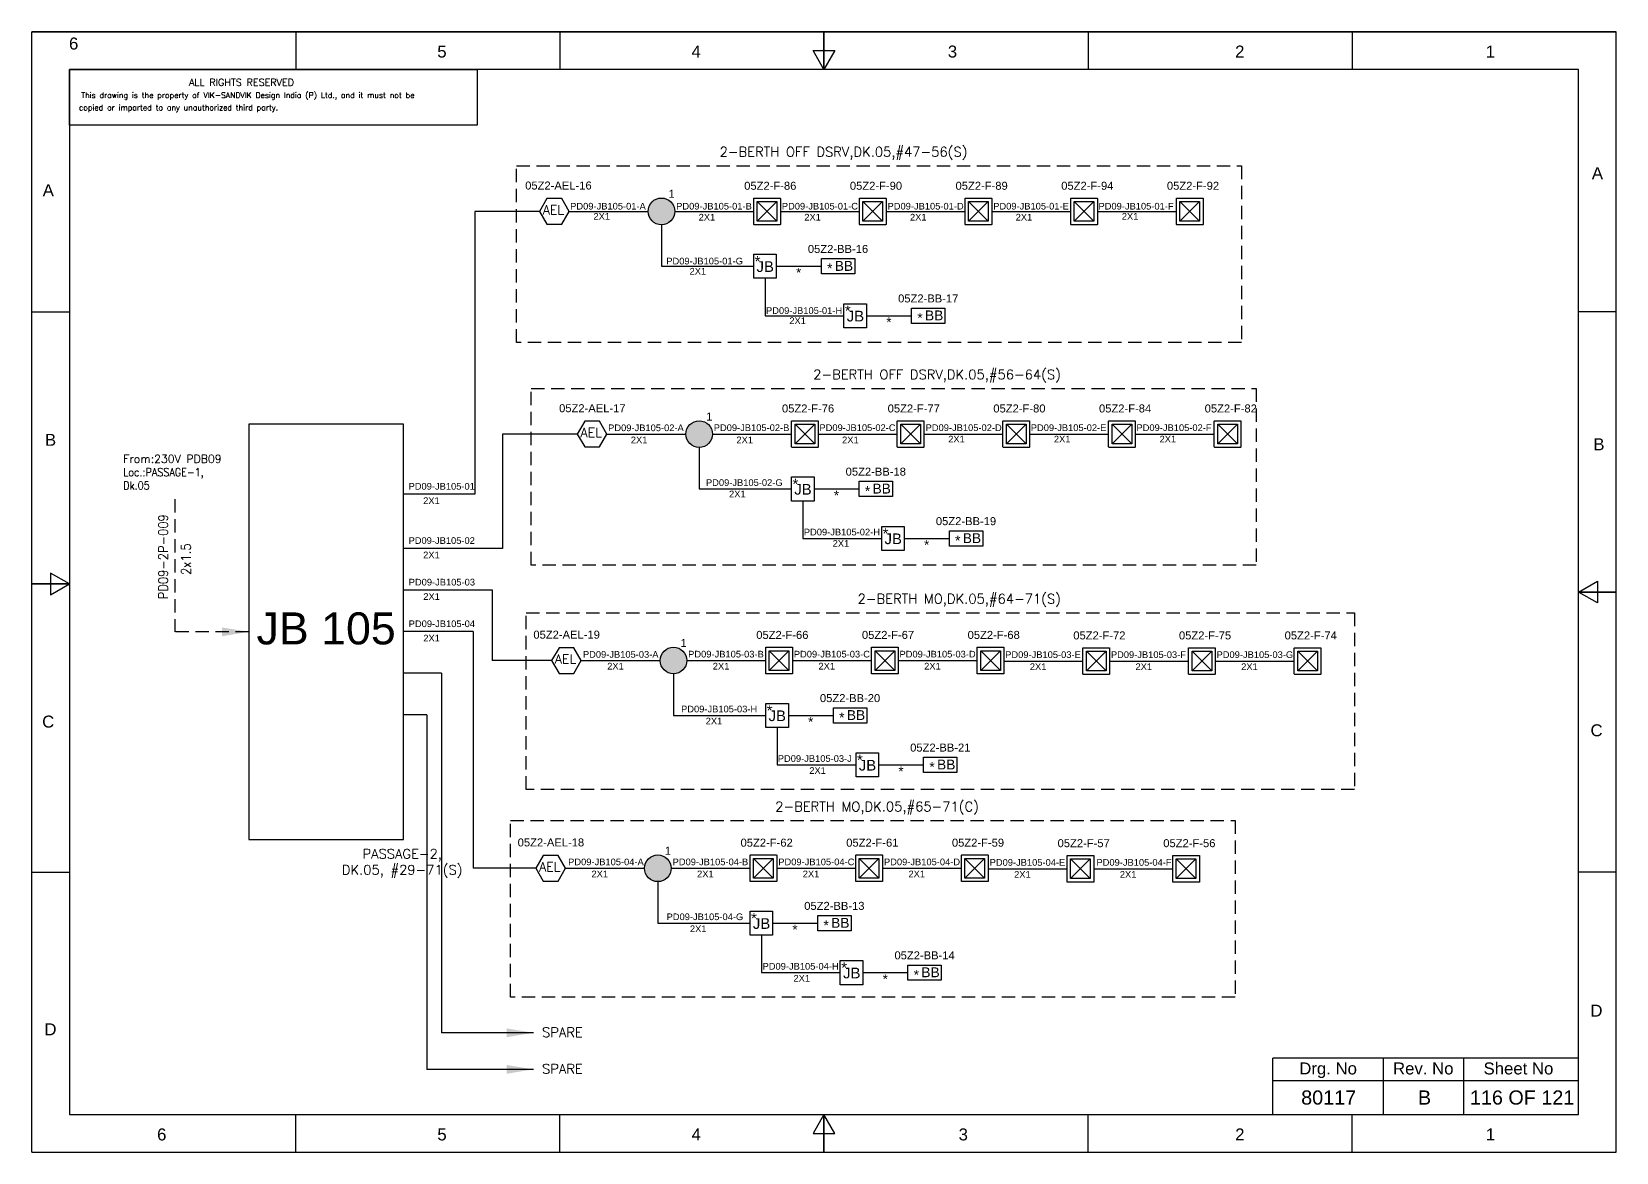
# Model space of a CAD drawing. Header units: inches. Extents: x -3311 to 1429, y -713 to 2436.
# Drawn here: x -672.8 to -375.8, y -461.9 to -251.8 of the extents above; entities that cross this region are included whole.
import ezdxf
from ezdxf.enums import TextEntityAlignment as Align

# ---------------------------------------------------------------- set-up
doc = ezdxf.new("R2010")
doc.units = ezdxf.units.IN
doc.linetypes.add('HIDDEN', pattern=[0.375, 0.25, -0.125])
doc.linetypes.add('SOLID', pattern=[0])
for name, color, linetype in [('BB', 7, 'Continuous'), ('Fmount', 7, 'Continuous'), ('LINE', 3, 'SOLID')]:
    doc.layers.add(name, color=color, linetype=linetype)
for name, color, linetype, lineweight in [('ELEC_TXT-025', 1, 'Continuous', 25), ('HEL-025', 1, 'Continuous', 25), ('HEL-035', 2, 'Continuous', 35)]:
    doc.layers.add(name, color=color, linetype=linetype, lineweight=lineweight)
doc.styles.add('_NORMAL', font='arial.ttf')
doc.styles.add('ROMAN S', font='romans.shx')
doc.styles.add('ROMANS', font='simplex.shx', dxfattribs={"width": 0.88})
doc.styles.get("Standard").update_dxf_attribs({"font": 'arial.ttf'})
doc.dimstyles.get("Standard").update_dxf_attribs({"dimtxt": 0.18, "dimasz": 0.18, "dimexe": 0.18, "dimexo": 0.0625, "dimgap": 0.09, "dimtad": 0, "dimtih": 1, "dimtoh": 1, "dimdec": 4, "dimzin": 0, "dimdsep": 46, "dimtxsty": 'Standard', "dimcen": 0.09, "dimadec": 0, "dimazin": 0, "dimtfac": 1, "dimtdec": 4, "dimtofl": 0, "dimtmove": 0, "dimatfit": 3, "dimfxl": 1, "dimtolj": 1, "dimtzin": 0, "dimarcsym": 0})

# ---------------------------------------------------------------- blocks, each defined once
blk = doc.blocks.new('fr')
at = {"color": 7, "linetype": 'Continuous'}
for p, q in [((33763.99041882888, 4500.404704292372), (33466.99094982888, 4500.404704292372)), ((33466.99094982888, 4500.404704292372), (33763.99041882888, 4500.404704292372)), ((33466.99094982888, 4290.333634292372), (33466.99094982888, 4500.404704292372)), ((33516.49086132888, 4500.404704292372), (33516.49086132888, 4493.331604292372)), ((33565.99077282888, 4500.404704292372), (33565.99077282888, 4493.331604292372)), ((33615.49068432888, 4500.404704292372), (33615.49068432888, 4493.331604292372)), ((33615.49068432888, 4493.331604292372), (33615.49068432888, 4500.404704292372)), ((33615.49068432888, 4500.404704292372), (33615.49068432888, 4493.331604292372)), ((33664.99059582888, 4500.404704292372), (33664.99059582888, 4493.331604292372)), ((33714.49050732888, 4500.404704292372), (33714.49050732888, 4493.331604292372)), ((33763.99041882888, 4290.333634292372), (33763.99041882888, 4500.404704292372)), ((33763.99041882888, 4290.333634292372), (33763.99041882888, 4500.404704292372)), ((33615.49068432888, 4493.331604292372), (33613.44882182088, 4496.868154292371)), ((33613.44882182088, 4496.868154292371), (33617.53254683689, 4496.868154292371)), ((33617.53254683689, 4496.868154292371), (33615.49068432888, 4493.331604292372)), ((33756.91731882888, 4493.331604292372), (33474.06404982888, 4493.331604292372)), ((33474.06404982888, 4493.331604292372), (33474.06404982888, 4297.406734292372)), ((33756.91731882888, 4297.406734292372), (33756.91731882888, 4493.331604292372)), ((33466.99094982888, 4447.886936792373), (33474.06404982888, 4447.886936792373)), ((33763.99041882888, 4447.886936792373), (33756.91731882888, 4447.886936792373)), ((33474.06404982888, 4396.869169292371), (33470.52749982888, 4398.911031800373)), ((33470.52749982888, 4398.911031800373), (33470.52749982888, 4394.827306784372)), ((33466.99094982888, 4396.869169292371), (33474.06404982888, 4396.869169292371)), ((33474.06404982888, 4396.869169292371), (33466.99094982888, 4396.869169292371)), ((33466.99094982888, 4396.869169292371), (33474.06404982888, 4396.869169292371)), ((33470.52749982888, 4394.827306784372), (33474.06404982888, 4396.869169292371)), ((33756.91731882888, 4395.369169292371), (33760.45386882887, 4397.411031800371)), ((33760.45386882887, 4397.411031800371), (33760.45386882887, 4393.327306784372)), ((33763.99041882888, 4395.369169292371), (33756.91731882888, 4395.369169292371)), ((33760.45386882887, 4393.327306784372), (33756.91731882888, 4395.369169292371)), ((33756.91731882888, 4395.369169292371), (33763.99041882888, 4395.369169292371)), ((33763.99041882888, 4395.369169292371), (33756.91731882888, 4395.369169292371)), ((33466.99094982888, 4342.851401792372), (33474.06404982888, 4342.851401792372)), ((33763.99041882888, 4342.851401792372), (33756.91731882888, 4342.851401792372)), ((33474.06404982888, 4297.406734292372), (33756.91731882888, 4297.406734292372)), ((33516.49086132888, 4290.333634292372), (33516.49086132888, 4297.406734292372)), ((33565.99077282888, 4290.333634292372), (33565.99077282888, 4297.406734292372)), ((33615.49068432888, 4297.406734292372), (33613.44882182088, 4293.870184292372)), ((33615.49068432888, 4290.333634292372), (33615.49068432888, 4297.406734292372)), ((33617.53254683689, 4293.870184292372), (33615.49068432888, 4297.406734292372)), ((33615.49068432888, 4297.406734292372), (33615.49068432888, 4290.333634292372)), ((33615.49068432888, 4290.333634292372), (33615.49068432888, 4297.406734292372)), ((33664.99059582888, 4290.333634292372), (33664.99059582888, 4297.406734292372)), ((33714.49050732888, 4290.333634292372), (33714.49050732888, 4297.406734292372)), ((33613.44882182088, 4293.870184292372), (33617.53254683689, 4293.870184292372)), ((33466.99094982888, 4290.333634292372), (33763.99041882888, 4290.333634292372)), ((33466.99094982888, 4290.333634292372), (33763.99041882888, 4290.333634292372))]:
    blk.add_line(p, q, dxfattribs=at)
at = {"color": 7, "style": '_NORMAL'}
for s, p in [('6', (33474.85554122253, 4498.184568051995)), ('5', (33543.88086868043, 4496.684568051995)), ('4', (33591.52292783513, 4496.684568051995)), ('3', (33639.57026672662, 4496.684568051994)), ('2', (33693.41447692277, 4496.684568051995)), ('1', (33740.39470872623, 4496.684568051995)), ('A', (33760.45386882887, 4473.878661882723)), ('A', (33470.10256842159, 4470.684646417788)), ('B', (33470.52499920517, 4423.895143770592)), ('B', (33760.73536651571, 4423.056339053171)), ('C', (33470.08476970382, 4371.074991954313)), ('C', (33760.28539060379, 4369.440827315858)), ('D', (33760.2726824658, 4316.886883350412)), ('D', (33470.50885169667, 4313.392487638034)), ('6', (33491.36728552911, 4293.686598051996)), ('5', (33543.89261298701, 4293.686598051996)), ('4', (33591.53467214172, 4293.686598051996)), ('3', (33641.59491144936, 4293.686598051996)), ('2', (33693.42622122935, 4293.686598051996)), ('1', (33740.40645303282, 4293.686598051996))]:
    blk.add_text(s, height=2.245709249999999, dxfattribs=at).set_placement(p, align=Align.MIDDLE_CENTER)
blk = doc.blocks.new('A$C4BAD7D21')
at = {"layer": 'HEL-025'}
blk.add_lwpolyline([(-34000.00013845507, -7.23888515495e-05), (-34000.00013845501, 2086.008166713233), (-18713.72949524718, 2086.008166713277), (-18713.72949524724, -7.23888078937e-05)], close=True, dxfattribs=at)
at = {"layer": 'HEL-025', "style": 'ROMANS'}
for s, p in [('This drawing is the property of VIK-SANDVIK Design India (P) Ltd., and it must not be', (-33557.56104603212, 1015.847137906297)), (' copied or imparted to any unauthorized third party.', (-33784.71575493622, 550.1417873854515))]:
    blk.add_text(s, height=210, dxfattribs=at).set_placement(p)
at = {"layer": 'HEL-035', "style": 'ROMANS'}
blk.add_text('     ALL RIGHTS RESERVED', height=262.5, dxfattribs=at).set_placement((-30497.35732344113, 1475.667350434829))
blk = doc.blocks.new('FIXED_KEY_SWITCH')
h = blk.add_hatch(color=1)
h.dxf.hatch_style = 1
edge = h.paths.add_edge_path()
edge.add_arc((848.1293472096052, 1737.458094578189), 2.5, 0, 360)
at = {"color": 1}
blk.add_circle((848.1293472096052, 1737.458094578189), 2.5, dxfattribs=at)
at = {"color": 7, "insert": (849.4370786624187, 1741.499464984656), "char_height": 1.5, "attachment_point": 1, "style": '_NORMAL'}
blk.add_mtext_dynamic_manual_height_columns('1', width=1.5, gutter_width=7.5, heights=[0], dxfattribs=at)
blk = doc.blocks.new('SWT')
blk.add_blockref('FIXED_KEY_SWITCH', (0, 0))
blk.add_attdef('TAG_NO', (844.5529265958943, 1741.112352781243), '', height=1.5)
blk = doc.blocks.new('AEL')
at = {"color": 4}
blk.add_lwpolyline([(989.9752931674598, -190.0937488762077), (992.7522595313308, -190.0937488762077), (994.140742713266, -187.6888254596407), (992.7522595313308, -185.2839020430737), (989.9752931674598, -185.2839020430737), (988.5868099855245, -187.6888254596407)], close=True, dxfattribs=at)
at = {"color": 4, "style": 'ROMANS'}
blk.add_text('AEL', height=1.725, dxfattribs=at).set_placement((989.1959836497424, -188.2711585409042))
blk = doc.blocks.new('AEL_L')
blk.add_blockref('AEL', (0, 0))
blk.add_attdef('TAG_NO', (986.5509174898416, -183.5896636619281), '', height=1.5)
blk = doc.blocks.new('LED FLUSH MOUNT')
for p, q in [((114817.5814173525, 79431.82363872256), (114604.2757797349, 79218.75747545897)), ((114604.2757797349, 79431.82363872256), (114817.5814173525, 79218.75747545897))]:
    blk.add_line(p, q)
blk.add_lwpolyline([(114571.9285985437, 79470.29055709078), (114849.9285985437, 79470.29055709078, -0.4142135623730951), (114855.9285985437, 79464.29055709078), (114855.9285985437, 79186.29055709078, -0.4142135623730951), (114849.9285985437, 79180.29055709078), (114571.9285985437, 79180.29055709078, -0.4142135623730951), (114565.9285985437, 79186.29055709078), (114565.9285985437, 79464.29055709078, -0.4142135623730951)], format="xyb", close=True)
blk.add_lwpolyline([(114604.2757797349, 79431.82363872256), (114817.5814173525, 79431.82363872256), (114817.5814173525, 79218.75747545897), (114604.2757797349, 79218.75747545897)], close=True)
blk = doc.blocks.new('LED Flush Mounted Light 22W')
blk.add_blockref('LED FLUSH MOUNT', (0, 0))
at = {"style": 'ROMANS', "width": 0.7}
blk.add_attdef('TAG_NO.:', (113905.2667606234, 79578.64476839203), '', height=250, dxfattribs=at)
blk = doc.blocks.new('bunk_light')
blk.add_lwpolyline([(17772.6153376319, 202985.8680182989), (18111.61633732123, 202985.8680182989), (18111.61633732123, 202830.1958095438), (17772.6153376319, 202830.1958095438)], close=True)
at = {"char_height": 100, "attachment_point": 1}
for s, insert in [('*', (17831.10352993814, 202936.6558869556)), ('BB', (17909.15859820797, 202961.6062440904))]:
    blk.add_mtext_dynamic_manual_height_columns(s, width=182.5954301011697, gutter_width=7.5, heights=[0], dxfattribs=dict(at, insert=insert))
blk = doc.blocks.new('LED_BUNK _LIGHT')
at = {"xscale": 0.8, "yscale": 0.8, "zscale": 0.8}
blk.add_blockref('bunk_light', (4435.88410588033, 38936.16159859719), dxfattribs=at)
at = {"style": 'ROMAN S', "width": 0.7}
blk.add_attdef('TAG_NO:', text='', height=250, dxfattribs=at).set_placement((18766.52006118232, 201415.2856696852), align=Align.CENTER)
blk = doc.blocks.new('JB')
blk.add_lwpolyline([(1661.354836109819, 1973.015490007485), (1665.586223044087, 1973.015490007485), (1665.586223044087, 1968.503420436695), (1661.354836109819, 1968.503420436695)], close=True)
at = {"color": 7}
for s, p in [('*', (1661.53748470097, 1970.678877920027)), ('JB', (1661.872987417942, 1969.694719180602))]:
    blk.add_text(s, height=2, dxfattribs=at).set_placement(p)
blk = doc.blocks.new('JB_FOR_BUNKLIGHT')
blk.add_blockref('JB', (0, 0))
blk.add_attdef('TAG_NO:', (1659.455903581978, 1975.187334368848), '', height=1.5)

msp = doc.modelspace()

# ---------------------------------------------------------------- linework, layer by layer
for p, q in [((-589.6912173488192, -285.5317467756756), (-589.6912173488194, -338.5337613328302)), ((-577.5737381432458, -285.5317467756756), (-589.6912173488194, -285.5317467756756)), ((-554.7243884092526, -288.0317467756761), (-554.7243884092537, -295.8208665867014)), ((-533.1975844687277, -295.8208665867019), (-524.7563519203395, -295.8208665867019)), ((-535.3132779358621, -298.0769013720968), (-535.3132779358621, -305.0971997798157)), ((-516.2864739953384, -305.0971997798164), (-507.8452414469511, -305.0971997798164)), ((-570.4930030920273, -327.2793452196263, 0.0270609315187806), (-584.4857020487902, -327.2793452196277)), ((-584.4857020487884, -327.2793452196277), (-584.4857020487884, -348.7008083628068)), ((-547.6436533580312, -329.779345219627, 0.0270609315187806), (-547.6436533580323, -337.5684650306523, 0.0270609315187806)), ((-526.1168494175063, -337.5684650306528, 0.0270609315187806), (-517.6756168691181, -337.5684650306528, 0.0270609315187806)), ((-528.2325428846407, -339.8244998160477, 0.0270609315187806), (-528.2325428846407, -346.8447982237666, 0.0270609315187806)), ((-509.205738944117, -346.8447982237673, 0.0270609315187806), (-500.7645063957298, -346.8447982237673, 0.0270609315187806)), ((-584.4857020487884, -348.7008083628068), (-603.0975676933373, -348.7008083628063)), ((-586.4580980817694, -356.5024394987372), (-586.4580980817682, -369.7284004083753)), ((-590.0388650625932, -364.3040706346694), (-603.0975676933373, -364.3040706346694)), ((-590.0388650625932, -364.304070634669), (-590.0388650625913, -408.6749279899478)), ((-595.9625855653717, -372.1057017706016), (-603.0975676933373, -372.1057017706016)), ((-595.9625855653717, -372.1057017706012), (-595.9625855653717, -439.5128467908734)), ((-552.4635859608428, -372.2284004083745, -0.0270609315187806), (-552.463585960844, -380.0175202193998, -0.0270609315187806)), ((-598.6840701238466, -379.9073329065338), (-603.0975676933373, -379.9073329065338)), ((-598.6840701238466, -379.9073329065334), (-598.6840701238466, -446.3684756906723)), ((-530.9367820203179, -380.0175202194002, -0.0270609315187806), (-522.4955494719297, -380.0175202194002, -0.0270609315187806)), ((-533.0524754874523, -382.2735550047952, -0.0270609315187806), (-533.0524754874523, -389.2938534125141, -0.0270609315187806)), ((-514.0256715469286, -389.2938534125147, -0.0270609315187806), (-505.5844389985414, -389.2938534125147, -0.0270609315187806)), ((-578.2560640948917, -408.6749279899479), (-590.0388650625932, -408.6749279899477)), ((-555.4067143608976, -411.1749279899473), (-555.4067143608987, -418.9640478009726)), ((-535.9956038875071, -421.220082586368), (-535.9956038875071, -428.2403809940869)), ((-533.8799104203727, -418.964047800973), (-525.4386778719845, -418.964047800973)), ((-516.9687999469834, -428.2403809940876), (-508.5275673985961, -428.2403809940876))]:
    msp.add_line(p, q)
at = {"color": 7, "linetype": 'Continuous'}
for p, q in [((-382.8313300846708, -444.2482094932793), (-440.1502045883859, -444.2482094932793)), ((-440.1502045883859, -454.8439843088345), (-440.1502045883859, -444.2482094932793)), ((-419.3776029328105, -454.8439843088345), (-419.3776029328105, -444.2482094932793)), ((-404.3613331771917, -454.8439843088345), (-404.3613331771917, -444.2482094932793)), ((-440.1502045883859, -448.4310045647571), (-382.8313300846708, -448.4310045647571))]:
    msp.add_line(p, q, dxfattribs=at)
at = {"linetype": 'HIDDEN', "ltscale": 10}
for points, elevation in [([(-581.888903383604, -276.9626089995947), (-446.0187377420079, -276.9626089995947), (-446.0187377420079, -310.0849357211609), (-581.888903383604, -310.0849357211609)], -0.0541218630375611), ([(-579.132290410771, -318.710207443545), (-443.262124769175, -318.710207443545), (-443.262124769175, -351.8325341651112), (-579.132290410771, -351.8325341651112)], -0.0270609315187805), ([(-583.0374851269426, -399.7036528613494), (-447.1673194853465, -399.7036528613494), (-447.1673194853465, -432.8259795829156), (-583.0374851269426, -432.8259795829156)], 0.0270609315187806)]:
    msp.add_lwpolyline(points, close=True, dxfattribs=dict(at, elevation=elevation))
msp.add_lwpolyline([(-603.0975676933373, -325.4034183871729), (-632.072345915316, -325.4034183871727), (-632.072345915316, -403.3043376733639), (-603.0975676933373, -403.3043376733642)], close=True)
msp.add_lwpolyline([(-645.9583254890073, -339.4760847132411), (-645.9583254890073, -364.3538780302683)], dxfattribs=at)
msp.add_lwpolyline([(-580.0943567268878, -360.7571252797766), (-424.8354794675834, -360.7571252797766), (-424.8354794675834, -393.8794520013428), (-580.0943567268878, -393.8794520013428)], close=True, dxfattribs=at)
at = {"layer": 'LINE', "color": 0}
for p, q in [((-572.0198054155057, -285.5317467756759), (-557.2243884092508, -285.5317467756759)), ((-552.2243884092508, -285.5317467756756), (-537.428971402996, -285.5317467756756)), ((-532.4177714029969, -285.5317467756753), (-517.6223543967421, -285.5317467756753)), ((-512.6111543967413, -285.5317467756752), (-497.8157373904864, -285.5317467756752)), ((-492.8045373904856, -285.5317467756752), (-478.0091203842308, -285.5317467756752)), ((-472.9979203842299, -285.5317467756752), (-458.202503377975, -285.5317467756752)), ((-554.724388409254, -295.8208665867014), (-537.4289714029956, -295.8208665867019)), ((-535.3132779358621, -305.0971997798163), (-520.5178609296072, -305.0971997798163)), ((-564.9390703642853, -327.2793452196263, 0.0270609315187806), (-550.1436533580304, -327.2793452196263, 0.0270609315187806)), ((-545.1436533580304, -327.2793452196261, 0.0270609315187806), (-530.3482363517755, -327.2793452196261, 0.0270609315187806)), ((-525.3370363517746, -327.2793452196258, 0.0270609315187806), (-510.5416193455198, -327.2793452196258, 0.0270609315187806)), ((-505.530419345519, -327.2793452196253, 0.0270609315187806), (-490.7350023392642, -327.2793452196253, 0.0270609315187806)), ((-485.7238023392633, -327.2793452196256, 0.0270609315187806), (-470.9283853330084, -327.2793452196256, 0.0270609315187806)), ((-465.9171853330076, -327.2793452196251, 0.0270609315187806), (-451.1217683267528, -327.2793452196251, 0.0270609315187806)), ((-589.6912173488194, -338.5337613328304), (-603.0975676933373, -338.5337613328304)), ((-547.6436533580326, -337.5684650306523, 0.0270609315187806), (-530.3482363517742, -337.5684650306528, 0.0270609315187806)), ((-528.2325428846407, -346.8447982237672, 0.0270609315187806), (-513.4371258783858, -346.8447982237672, 0.0270609315187806)), ((-603.0673334653687, -356.5024394987379), (-586.4580980817694, -356.5024394987372)), ((-569.7590029670968, -369.7284004083739, -0.0270609315187806), (-554.963585960842, -369.7284004083739, -0.0270609315187806)), ((-549.963585960842, -369.7284004083742, -0.0270609315187806), (-535.1681689545871, -369.7284004083742, -0.0270609315187806)), ((-530.1569689545863, -369.7284004083739, -0.0270609315187806), (-515.3615519483313, -369.7284004083739, -0.0270609315187806)), ((-510.3503519483306, -369.7284004083738, -0.0270609315187806), (-495.5549349420756, -369.7284004083738, -0.0270609315187806)), ((-490.5437349420749, -369.8245132245379, -0.0270609315187806), (-475.74831793582, -369.8245132245379, -0.0270609315187806)), ((-470.7371179358201, -369.8245132245379, -0.0270609315187806), (-455.9417009295652, -369.8245132245379, -0.0270609315187806)), ((-450.9305009295662, -369.8245132245377, -0.0270609315187806), (-436.1350839233114, -369.8245132245377, -0.0270609315187806)), ((-552.4635859608442, -380.0175202193998, -0.0270609315187806), (-535.1681689545858, -380.0175202194002, -0.0270609315187806)), ((-533.0524754874523, -389.2938534125146, -0.0270609315187806), (-518.2570584811974, -389.2938534125146, -0.0270609315187806)), ((-572.7021313671517, -408.6749279899467), (-557.9067143608967, -408.6749279899467)), ((-552.9067143608967, -408.674927989947), (-538.1112973546419, -408.674927989947)), ((-533.1000973546411, -408.6749279899467), (-518.3046803483861, -408.6749279899467)), ((-513.2934803483854, -408.6749279899466), (-498.4980633421305, -408.6749279899466)), ((-493.4868633421297, -408.7710408061106), (-478.6914463358748, -408.7710408061106)), ((-473.680246335874, -408.7710408061104), (-458.8848293296192, -408.7710408061104)), ((-555.406714360899, -418.9640478009726), (-538.1112973546406, -418.964047800973)), ((-535.9956038875071, -428.2403809940874), (-521.2001868812522, -428.2403809940874))]:
    msp.add_line(p, q, dxfattribs=at)
at = {"layer": 'LINE', "color": 7}
msp.add_line((-575.312935694837, -369.7284004083754, -0.0270609315187806), (-586.4580980817694, -369.7284004083754, -0.0270609315187806), dxfattribs=at)

# ---------------------------------------------------------------- block references
for name, p in [('fr', (-34139.74864891355, -4752.250718601207)), ('SWT', (-1402.853735618857, -2022.989841353865)), ('JB_FOR_BUNKLIGHT', (-2198.783807512814, -2266.580321808792)), ('JB_FOR_BUNKLIGHT', (-2181.872697039425, -2275.856655001906)), ('SWT', (-1395.773000567636, -2064.737439797816, 0.0270609315187806)), ('JB_FOR_BUNKLIGHT', (-2191.703072461593, -2308.327920252743, 0.0270609315187806)), ('JB_FOR_BUNKLIGHT', (-2174.791961988204, -2317.604253445857, 0.0270609315187806)), ('SWT', (-1400.592933170448, -2107.186494986564, -0.0270609315187806)), ('JB_FOR_BUNKLIGHT', (-2196.523005064405, -2350.77697544149, -0.0270609315187806)), ('JB_FOR_BUNKLIGHT', (-2179.611894591016, -2360.053308634605, -0.0270609315187806)), ('SWT', (-1403.536061570503, -2146.133022568136)), ('JB_FOR_BUNKLIGHT', (-2199.466133464459, -2389.723503023063)), ('JB_FOR_BUNKLIGHT', (-2182.55502299107, -2398.999836216178))]:
    msp.add_blockref(name, p)
ref = msp.add_blockref('AEL_L', (-1566.160548128771, -97.84292131603497))
ref.add_attrib('TAG_NO', '05Z2-AEL-16', (-580.2633494408306, -281.4325849779619), dxfattribs={"color": 4, "height": 1.5})
ref = msp.add_blockref('AEL_L', (-1559.079813077551, -139.5905197599854, 0.0270609315187806))
ref.add_attrib('TAG_NO', '05Z2-AEL-17', (-573.907581036266, -323.1801834219121, 0.0270609315187806), dxfattribs={"color": 4, "height": 1.5})
ref = msp.add_blockref('AEL_L', (-1563.899745680363, -182.0395749487345, -0.0270609315187806))
ref.add_attrib('TAG_NO', '05Z2-AEL-19', (-578.7275136390776, -365.6292386106614, -0.0270609315187806), dxfattribs={"color": 4, "height": 1.5})
ref = msp.add_blockref('AEL_L', (-1566.842874080417, -220.9861025303073))
ref.add_attrib('TAG_NO', '05Z2-AEL-18', (-581.6706420391324, -404.5757661922341), dxfattribs={"color": 4, "height": 1.5})
at = {"layer": 'BB'}
ref = msp.add_blockref('LED_BUNK _LIGHT', (-954.543967623053, -4932.910874055779), dxfattribs=dict(at, xscale=0.02304, yscale=0.02304, zscale=0.02304))
ref.add_attrib('TAG_NO:', '05Z2-BB-16', dxfattribs={"layer": '0', "height": 1.5}).set_placement((-521.631531773005, -293.7749672381779, 2.3364418786e-06), align=Align.BOTTOM_CENTER)
ref = msp.add_blockref('LED_BUNK _LIGHT', (-937.6328571496647, -4942.187207248894), dxfattribs=dict(at, xscale=0.02304, yscale=0.02304, zscale=0.02304))
ref.add_attrib('TAG_NO:', '05Z2-BB-17', dxfattribs={"layer": '0', "height": 1.5}).set_placement((-504.7204212996176, -303.0513004312941, 2.336441878698914e-06), align=Align.BOTTOM_CENTER)
ref = msp.add_blockref('LED_BUNK _LIGHT', (-947.4632325718317, -4974.65847249973, 0.0270609315187806), dxfattribs=dict(at, xscale=0.02304, yscale=0.02304, zscale=0.02304))
ref.add_attrib('TAG_NO:', '05Z2-BB-18', dxfattribs={"layer": '0', "height": 1.5}).set_placement((-514.5507967217836, -335.5225656821287, 0.0270632679606592), align=Align.BOTTOM_CENTER)
ref = msp.add_blockref('LED_BUNK _LIGHT', (-930.5521220984433, -4983.934805692845, 0.0270609315187806), dxfattribs=dict(at, xscale=0.02304, yscale=0.02304, zscale=0.02304))
ref.add_attrib('TAG_NO:', '05Z2-BB-19', dxfattribs={"layer": '0', "height": 1.5}).set_placement((-497.6396862483962, -344.798898875245, 0.0270632679606593), align=Align.BOTTOM_CENTER)
ref = msp.add_blockref('LED_BUNK _LIGHT', (-952.2831651746433, -5017.107527688478, -0.0270609315187806), dxfattribs=dict(at, xscale=0.02304, yscale=0.02304, zscale=0.02304))
ref.add_attrib('TAG_NO:', '05Z2-BB-20', dxfattribs={"layer": '0', "height": 1.5}).set_placement((-519.3707293245952, -377.9716208708762, -0.027058595076902), align=Align.BOTTOM_CENTER)
ref = msp.add_blockref('LED_BUNK _LIGHT', (-935.3720547012549, -5026.383860881592, -0.0270609315187806), dxfattribs=dict(at, xscale=0.02304, yscale=0.02304, zscale=0.02304))
ref.add_attrib('TAG_NO:', '05Z2-BB-21', dxfattribs={"layer": '0', "height": 1.5}).set_placement((-502.4596188512078, -387.2479540639924, -0.0270585950769019), align=Align.BOTTOM_CENTER)
ref = msp.add_blockref('LED_BUNK _LIGHT', (-955.226293574698, -5056.05405527005), dxfattribs=dict(at, xscale=0.02304, yscale=0.02304, zscale=0.02304))
ref.add_attrib('TAG_NO:', '05Z2-BB-13', dxfattribs={"layer": '0', "height": 1.5}).set_placement((-522.31385772465, -416.918148452449, 2.3364418786e-06), align=Align.BOTTOM_CENTER)
ref = msp.add_blockref('LED_BUNK _LIGHT', (-938.3151831013097, -5065.330388463165), dxfattribs=dict(at, xscale=0.02304, yscale=0.02304, zscale=0.02304))
ref.add_attrib('TAG_NO:', '05Z2-BB-14', dxfattribs={"layer": '0', "height": 1.5}).set_placement((-505.4027472512626, -426.1944816455652, 2.336441878698914e-06), align=Align.BOTTOM_CENTER)
at = {"layer": 'ELEC_TXT-025', "color": 0, "xscale": 0.005, "yscale": 0.005, "zscale": 0.005}
msp.add_blockref('A$C4BAD7D21', (-495.6845983923954, -269.3491551424008), dxfattribs=at)
at = {"layer": 'Fmount'}
ref = msp.add_blockref('LED Flush Mounted Light 22W', (-2517.128217585832, -1656.272767602204), dxfattribs=dict(at, xscale=0.01728, yscale=0.01728, zscale=0.01728))
ref.add_attrib('TAG_NO.:', '05Z2-F-86', dxfattribs={"layer": '0', "height": 1.5}).set_placement((-539.2147334816249, -281.9272567892665), align=Align.BOTTOM_LEFT)
ref = msp.add_blockref('LED Flush Mounted Light 22W', (-2497.321600579578, -1656.272767602204), dxfattribs=dict(at, xscale=0.01728, yscale=0.01728, zscale=0.01728))
ref.add_attrib('TAG_NO.:', '05Z2-F-90', dxfattribs={"layer": '0', "height": 1.5}).set_placement((-519.408116475371, -281.9272567892663), align=Align.BOTTOM_LEFT)
ref = msp.add_blockref('LED Flush Mounted Light 22W', (-2477.514983573323, -1656.272767602204), dxfattribs=dict(at, xscale=0.01728, yscale=0.01728, zscale=0.01728))
ref.add_attrib('TAG_NO.:', '05Z2-F-89', dxfattribs={"layer": '0', "height": 1.5}).set_placement((-499.6014994691154, -281.9272567892663), align=Align.BOTTOM_LEFT)
ref = msp.add_blockref('LED Flush Mounted Light 22W', (-2457.708366567067, -1656.272767602204), dxfattribs=dict(at, xscale=0.01728, yscale=0.01728, zscale=0.01728))
ref.add_attrib('TAG_NO.:', '05Z2-F-94', dxfattribs={"layer": '0', "height": 1.5}).set_placement((-479.7948824628597, -281.9272567892663), align=Align.BOTTOM_LEFT)
ref = msp.add_blockref('LED Flush Mounted Light 22W', (-2437.901749560812, -1656.272767602204), dxfattribs=dict(at, xscale=0.01728, yscale=0.01728, zscale=0.01728))
ref.add_attrib('TAG_NO.:', '05Z2-F-92', dxfattribs={"layer": '0', "height": 1.5}).set_placement((-459.988265456604, -281.9272567892663), align=Align.BOTTOM_LEFT)
ref = msp.add_blockref('LED Flush Mounted Light 22W', (-2510.047482534612, -1698.020366046155, 0.0270609315187806), dxfattribs=dict(at, xscale=0.01728, yscale=0.01728, zscale=0.01728))
ref.add_attrib('TAG_NO.:', '05Z2-F-76', dxfattribs={"layer": '0', "height": 1.5}).set_placement((-532.1339984304063, -323.6748552332169, 0.0270609315187806), align=Align.BOTTOM_LEFT)
ref = msp.add_blockref('LED Flush Mounted Light 22W', (-2490.240865528356, -1698.020366046155, 0.0270609315187806), dxfattribs=dict(at, xscale=0.01728, yscale=0.01728, zscale=0.01728))
ref.add_attrib('TAG_NO.:', '05Z2-F-77', dxfattribs={"layer": '0', "height": 1.5}).set_placement((-512.3273814241506, -323.6748552332169, 0.0270609315187806), align=Align.BOTTOM_LEFT)
ref = msp.add_blockref('LED Flush Mounted Light 22W', (-2470.434248522101, -1698.020366046154, 0.0270609315187806), dxfattribs=dict(at, xscale=0.01728, yscale=0.01728, zscale=0.01728))
ref.add_attrib('TAG_NO.:', '05Z2-F-80', dxfattribs={"layer": '0', "height": 1.5}).set_placement((-492.5207644178949, -323.6748552332168, 0.0270609315187806), align=Align.BOTTOM_LEFT)
ref = msp.add_blockref('LED Flush Mounted Light 22W', (-2450.627631515845, -1698.020366046154, 0.0270609315187806), dxfattribs=dict(at, xscale=0.01728, yscale=0.01728, zscale=0.01728))
ref.add_attrib('TAG_NO.:', '05Z2-F-84', dxfattribs={"layer": '0', "height": 1.5}).set_placement((-472.7141474116392, -323.6748552332168, 0.0270609315187806), align=Align.BOTTOM_LEFT)
ref = msp.add_blockref('LED Flush Mounted Light 22W', (-2430.821014509588, -1698.020366046154, 0.0270609315187806), dxfattribs=dict(at, xscale=0.01728, yscale=0.01728, zscale=0.01728))
ref.add_attrib('TAG_NO.:', '05Z2-F-82', dxfattribs={"layer": '0', "height": 1.5}).set_placement((-452.9075304053817, -323.6748552332165, 0.0270609315187806), align=Align.BOTTOM_LEFT)
ref = msp.add_blockref('LED Flush Mounted Light 22W', (-2514.867415137424, -1740.469421234903, -0.0270609315187806), dxfattribs=dict(at, xscale=0.01728, yscale=0.01728, zscale=0.01728))
ref.add_attrib('TAG_NO.:', '05Z2-F-66', dxfattribs={"layer": '0', "height": 1.5}).set_placement((-536.9539310332161, -366.1239104219651, -0.0270609315187806), align=Align.BOTTOM_LEFT)
ref = msp.add_blockref('LED Flush Mounted Light 22W', (-2495.060798131168, -1740.469421234902, -0.0270609315187806), dxfattribs=dict(at, xscale=0.01728, yscale=0.01728, zscale=0.01728))
ref.add_attrib('TAG_NO.:', '05Z2-F-67', dxfattribs={"layer": '0', "height": 1.5}).set_placement((-517.1473140269603, -366.1239104219649, -0.0270609315187806), align=Align.BOTTOM_LEFT)
ref = msp.add_blockref('LED Flush Mounted Light 22W', (-2475.254181124912, -1740.469421234902, -0.0270609315187806), dxfattribs=dict(at, xscale=0.01728, yscale=0.01728, zscale=0.01728))
ref.add_attrib('TAG_NO.:', '05Z2-F-68', dxfattribs={"layer": '0', "height": 1.5}).set_placement((-497.3406970207046, -366.1239104219647, -0.0270609315187806), align=Align.BOTTOM_LEFT)
ref = msp.add_blockref('LED Flush Mounted Light 22W', (-2455.447564118654, -1740.565534051067, -0.0270609315187806), dxfattribs=dict(at, xscale=0.01728, yscale=0.01728, zscale=0.01728))
ref.add_attrib('TAG_NO.:', '05Z2-F-72', dxfattribs={"layer": '0', "height": 1.5}).set_placement((-477.5340800144464, -366.2200232381288, -0.0270609315187806), align=Align.BOTTOM_LEFT)
ref = msp.add_blockref('LED Flush Mounted Light 22W', (-2435.640947112401, -1740.565534051067, -0.0270609315187806), dxfattribs=dict(at, xscale=0.01728, yscale=0.01728, zscale=0.01728))
ref.add_attrib('TAG_NO.:', '05Z2-F-75', dxfattribs={"layer": '0', "height": 1.5}).set_placement((-457.7274630081934, -366.2200232381288, -0.0270609315187806), align=Align.BOTTOM_LEFT)
ref = msp.add_blockref('LED Flush Mounted Light 22W', (-2415.834330106145, -1740.565534051066, -0.0270609315187806), dxfattribs=dict(at, xscale=0.01728, yscale=0.01728, zscale=0.01728))
ref.add_attrib('TAG_NO.:', '05Z2-F-74', dxfattribs={"layer": '0', "height": 1.5}).set_placement((-437.9208460019375, -366.2200232381289, -0.0270609315187806), align=Align.BOTTOM_LEFT)
ref = msp.add_blockref('LED Flush Mounted Light 22W', (-2517.810543537478, -1779.415948816475), dxfattribs=dict(at, xscale=0.01728, yscale=0.01728, zscale=0.01728))
ref.add_attrib('TAG_NO.:', '05Z2-F-62', dxfattribs={"layer": '0', "height": 1.5}).set_placement((-539.8970594332708, -405.070438003538), align=Align.BOTTOM_LEFT)
ref = msp.add_blockref('LED Flush Mounted Light 22W', (-2498.003926531223, -1779.415948816475), dxfattribs=dict(at, xscale=0.01728, yscale=0.01728, zscale=0.01728))
ref.add_attrib('TAG_NO.:', '05Z2-F-61', dxfattribs={"layer": '0', "height": 1.5}).set_placement((-520.0904424270152, -405.0704380035376), align=Align.BOTTOM_LEFT)
ref = msp.add_blockref('LED Flush Mounted Light 22W', (-2478.197309524967, -1779.415948816475), dxfattribs=dict(at, xscale=0.01728, yscale=0.01728, zscale=0.01728))
ref.add_attrib('TAG_NO.:', '05Z2-F-59', dxfattribs={"layer": '0', "height": 1.5}).set_placement((-500.2838254207595, -405.0704380035374), align=Align.BOTTOM_LEFT)
ref = msp.add_blockref('LED Flush Mounted Light 22W', (-2458.390692518711, -1779.512061632639), dxfattribs=dict(at, xscale=0.01728, yscale=0.01728, zscale=0.01728))
ref.add_attrib('TAG_NO.:', '05Z2-F-57', dxfattribs={"layer": '0', "height": 1.5}).set_placement((-480.4772084145038, -405.1665508197015), align=Align.BOTTOM_LEFT)
ref = msp.add_blockref('LED Flush Mounted Light 22W', (-2438.584075512455, -1779.512061632638), dxfattribs=dict(at, xscale=0.01728, yscale=0.01728, zscale=0.01728))
ref.add_attrib('TAG_NO.:', '05Z2-F-56', dxfattribs={"layer": '0', "height": 1.5}).set_placement((-460.6705914082481, -405.1665508197013), align=Align.BOTTOM_LEFT)

# ---------------------------------------------------------------- texts
at = {"color": 7}
for s, height, p in [('PD09-JB105-01-A', 1.25, (-571.8317512940079, -285.1854119856562, 0.0270609315188324)), ('PD09-JB105-01-B', 1.25, (-551.9620722569938, -285.1854119856555, 0.0270609315187806)), ('PD09-JB105-01-C', 1.25, (-532.15545525074, -285.1854119856553, 0.0270609315187806)), ('PD09-JB105-01-D', 1.25, (-512.3488382444843, -285.185411985655, 0.0270609315187806)), ('PD09-JB105-01-E', 1.25, (-492.5422212382286, -285.185411985655, 0.0270609315187806)), ('PD09-JB105-01-F', 1.25, (-472.8098662627303, -285.1854119856555, 0.0270609315188324)), ('2X1', 1.25, (-567.4679775545587, -287.092427198385)), ('2X1', 1.25, (-547.7531449176035, -287.2466779662148, -0.0270609315187806)), ('2X1', 1.25, (-527.9465279113497, -287.2466779662145, -0.0270609315187806)), ('2X1', 1.25, (-508.139910905094, -287.2466779662143, -0.0270609315187806)), ('2X1', 1.25, (-488.3332938988383, -287.2466779662143, -0.0270609315187806)), ('2X1', 1.25, (-468.446092523281, -287.0924271983843)), ('PD09-JB105-01-G', 1.25, (-553.8171400272627, -295.4745317966817, 0.0270609315188324)), ('2X1', 1.25, (-549.4533662878134, -297.3815470094106)), ('*', 1.8, (-529.496704150034, -297.9175549066206)), ('PD09-JB105-01-H', 1.25, (-535.1252238143629, -304.7508649897966, 0.0270609315188324)), ('2X1', 1.25, (-530.7614500749137, -306.6578802025254)), ('*', 1.8, (-512.5855936766457, -307.1938880997351)), ('PD09-JB105-02-A', 1.25, (-564.7137736281162, -326.7303444507579, 0.0270609315187806)), ('PD09-JB105-02-B', 1.25, (-544.9184670715435, -326.7068447439853, 0.0270609315187806)), ('PD09-JB105-02-C', 1.25, (-525.111850065457, -326.7068715174101)), ('PD09-JB105-02-D', 1.25, (-505.2107448713808, -326.7068623845914, 0.0270609315187805)), ('PD09-JB105-02-E', 1.25, (-485.4986160528492, -326.7068623845921, 0.0270609315187806)), ('PD09-JB105-02-F', 1.25, (-465.6919990466899, -326.7068715174093)), ('2X1', 1.25, (-560.4678268726378, -328.9942764101653)), ('2X1', 1.25, (-540.672409866383, -328.9942764101651)), ('2X1', 1.25, (-520.8657928601274, -328.994276410165)), ('2X1', 1.25, (-500.9785914845702, -328.8400256423344, 0.0270609315187806)), ('2X1', 1.25, (-481.1719744783145, -328.8400256423346, 0.0270609315187806)), ('2X1', 1.25, (-461.3653574720587, -328.8400256423342, 0.0270609315187806)), ('PD09-JB105-01', 1.25, (-602.1203471143776, -337.6936666714791)), ('PD09-JB105-02-G', 1.25, (-546.3782452470728, -336.9959913284364)), ('2X1', 1.25, (-542.0516036724415, -339.1291454533614, 0.0270609315187806)), ('*', 1.8, (-522.4159690988126, -339.6651533505715, 0.0270609315187806)), ('2X1', 1.25, (-599.3894043741087, -340.387310463524)), ('PD09-JB105-02', 1.25, (-602.1203471143776, -347.8607137014552)), ('PD09-JB105-02-H', 1.25, (-528.0364638506658, -346.2723245215513)), ('2X1', 1.25, (-522.6404931990495, -348.4054786464762, 0.0270609315187806)), ('*', 1.8, (-505.5048586254243, -348.941486543686, 0.0270609315187806)), ('2X1', 1.25, (-599.3894043741087, -350.5543574935)), ('PD09-JB105-03', 1.25, (-602.0901128864092, -355.6623448373866)), ('2X1', 1.25, (-599.3591701461404, -358.3559886294315)), ('PD09-JB105-04', 1.25, (-602.0901128864092, -363.4639759733182)), ('2X1', 1.25, (-599.3591701461404, -366.157619765363)), ('PD09-JB105-03-A', 1.25, (-569.442314354153, -369.2054947327157, -0.0270609315187806)), ('PD09-JB105-03-B', 1.25, (-549.7174187867381, -369.1558999327336, -0.0270609315187806)), ('PD09-JB105-03-C', 1.25, (-529.9108017806515, -369.1559267061582, -0.0541218630375612)), ('PD09-JB105-03-D', 1.25, (-510.1041847742995, -369.1559175733403, -0.0270609315187806)), ('PD09-JB105-03-E', 1.25, (-490.2975677680437, -369.2520303895044, -0.0270609315187806)), ('PD09-JB105-03-F', 1.25, (-470.490950761789, -369.2520303895044, -0.0270609315187806)), ('PD09-JB105-03-G', 1.25, (-450.6843337556315, -369.2520395223219, -0.0541218630375612)), ('2X1', 1.25, (-564.8978172071232, -371.4100538092787, -0.0270609315187806)), ('2X1', 1.25, (-545.1024002017816, -371.4101214255459, -0.0270609315187806)), ('2X1', 1.25, (-525.2957831955259, -371.4101214255457, -0.0270609315187806)), ('2X1', 1.25, (-505.4891661892702, -371.4101214255454, -0.0270609315187806)), ('2X1', 1.25, (-485.6825491830163, -371.5062342417094, -0.0270609315187806)), ('2X1', 1.25, (-465.8759321767615, -371.5062342417094, -0.0270609315187806)), ('2X1', 1.25, (-446.0693151705058, -371.5062342417093, -0.0270609315187806)), ('PD09-JB105-03-H', 1.25, (-551.0456195425108, -379.445046517184, -0.0541218630375612)), ('2X1', 1.25, (-546.4306009573852, -381.6992412365714, -0.0270609315187806)), ('*', 1.8, (-527.2359017016242, -382.114208539319, -0.0270609315187806)), ('PD09-JB105-03-J', 1.25, (-532.9177931791287, -388.7213797102983, -0.0541218630375612)), ('2X1', 1.25, (-527.0194904839932, -390.9755744296857, -0.0270609315187806)), ('*', 1.8, (-510.3247912282359, -391.3905417324335, -0.0270609315187806)), ('PD09-JB105-04-A', 1.25, (-572.2116541629488, -408.1024275143061)), ('PD09-JB105-04-B', 1.25, (-552.6295231550589, -408.1024275143062)), ('PD09-JB105-04-C', 1.25, (-532.8229061489723, -408.1024542877311, -0.0270609315187806)), ('PD09-JB105-04-D', 1.25, (-513.0162891426202, -408.1024451549131)), ('2X1', 1.25, (-567.8409456071781, -410.3565813908514)), ('2X1', 1.25, (-548.0455286018363, -410.3566490071186)), ('2X1', 1.25, (-528.2389115955806, -410.3566490071184)), ('2X1', 1.25, (-508.432294589325, -410.3566490071182)), ('PD09-JB105-04-E', 1.25, (-493.2096721363645, -408.1985579710771)), ('2X1', 1.25, (-488.6256775830711, -410.4527618232823)), ('PD09-JB105-04-F', 1.25, (-473.189769131744, -408.198557971077)), ('2X1', 1.25, (-468.8190605768153, -410.4527618232821)), ('PD09-JB105-04-G', 1.25, (-553.7601811069649, -418.3915649659392)), ('2X1', 1.25, (-549.3894725520362, -420.6457688181442)), ('*', 1.8, (-530.179030101679, -421.0607361208918)), ('PD09-JB105-04-H', 1.25, (-535.7750657802976, -427.6678981590534)), ('2X1', 1.25, (-529.9783620786442, -429.9221020112585)), ('*', 1.8, (-513.2679196282907, -430.3370693140063))]:
    msp.add_text(s, height=height, dxfattribs=at).set_placement(p)
at = {"color": 7, "lineweight": 30}
msp.add_text('JB 105', height=6, dxfattribs=at).set_placement((-617.5691008368663, -363.7046667934412), align=Align.MIDDLE_CENTER)
at = {"color": 7}
for s, height, p in [('Drg. No', 2.245994999999999, (-429.7769910977254, -446.1968448396528)), ('Rev. No', 2.245994999999999, (-411.9393754687821, -446.1968448396524)), ('Sheet No', 2.245994999999999, (-394.0979740248945, -446.1968448396528)), ('80117', 2.65275, (-429.6692956857527, -451.6419605317905)), ('B', 2.65275, (-411.6986251021693, -451.6419605317897)), ('116 OF 121', 2.65275, (-393.4121075521903, -451.6419605317897))]:
    msp.add_text(s, height=height, dxfattribs=at).set_placement(p, align=Align.MIDDLE_CENTER)
at = {"color": 7, "char_height": 1.8, "attachment_point": 1, "style": '_NORMAL'}
for s, insert, width in [('{\\Fromans|c0;\\C2;2-BERTH OFF DSRV,DK.05,#47-56(S)}', (-543.8154617589803, -273.4589127029535, 0.2161197692336398), 128.8823134951261), ('{\\Fromans|c0;\\C2;2-BERTH OFF DSRV,DK.05,#56-64(S)}', (-526.2936661736707, -315.2065111469038, 0.2431807007524204), 128.8823134951261), ('{\\Fromans|c0;\\C2;2-BERTH MO,DK.05,#64-71(S)}', (-517.9534297542336, -357.2534289831353, 0.2702416322712009), 128.8823134951261), ('{\\Fromans|c0;\\C2;2-BERTH MO,DK.05,#65-71(C)}', (-533.4070244165282, -396.1999565647081, 0.2973025637899815), 128.8823134951261), ('{\\Fromans|c0;\\C2;SPARE}', (-577.0992708445314, -438.515852988743), 8.165826236390785), ('{\\Fromans|c0;\\C2;SPARE}', (-577.0992708445314, -445.3714818885418), 8.165826236390785)]:
    msp.add_mtext(s, dxfattribs=dict(at, insert=insert, width=width))
at = {"color": 7, "insert": (-655.606448161448, -331.1666440496119), "char_height": 1.5, "width": 44.84489767942082, "attachment_point": 1}
msp.add_mtext('{\\Fromans|c0;\\C2;From:230V PDB09 \\P\\Fsimplex|c0;\\W0.88;Loc.:PASSAGE-1,\\PDk.05}', dxfattribs=at)
at = {"color": 7, "insert": (-649.0117681928783, -358.2564113479411), "char_height": 1.8, "width": 17.12963194783359, "attachment_point": 1, "rotation": 90, "style": '_NORMAL'}
msp.add_mtext('{\\Fromans|c0;\\W0.88;PD09-2P-009}', dxfattribs=at)
at = {"color": 7, "insert": (-644.7408167927401, -353.6945667426085), "char_height": 1.8, "attachment_point": 1, "rotation": 90, "style": '_NORMAL'}
msp.add_mtext('{\\Fsimplex|c0;\\W0.88;2x1.5}', dxfattribs=at)
at = {"color": 7, "insert": (-614.6174040735891, -405.0661715023964), "char_height": 1.8, "attachment_point": 1, "style": '_NORMAL'}
msp.add_mtext('\\pxqc;{\\Fromans|c0;\\C2;PASSAGE-2, \\PDK.05, #29-71(S)}', dxfattribs=at)

# ---------------------------------------------------------------- leaders
at = {"linetype": 'HIDDEN', "ltscale": 10}
msp.add_leader([(-632.0722974352352, -364.3538780302683), (-645.9583254890073, -364.3538780302683)], dimstyle='Standard', override={"dimasz": 5, "dimarcsym": 1}, dxfattribs=at)
for points in [[(-578.7187084831853, -439.5128467908734), (-595.9625855653717, -439.5128467908734)], [(-578.7187084831853, -446.3684756906723), (-598.6840701238466, -446.3684756906723)]]:
    msp.add_leader(points, dimstyle='Standard', override={"dimasz": 5, "dimarcsym": 1})

doc.saveas('drawing.dxf')
